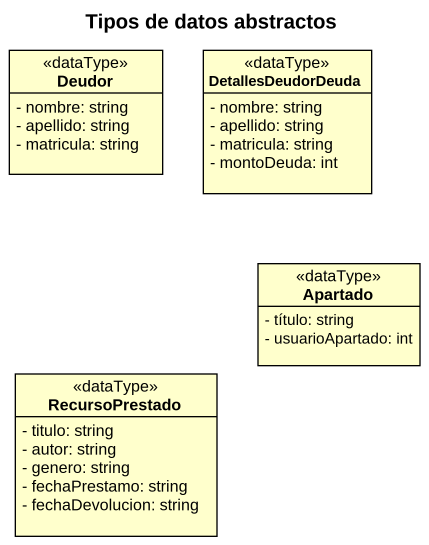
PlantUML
@startuml
title Tipos de datos abstractos
hide circle
hide empty members
skinparam classAttributeIconSize 0
class Deudor <<dataType>> {
  - nombre: string
  - apellido: string
  - matricula: string
}
class DetallesDeudorDeuda <<dataType>> {
  - nombre: string
  - apellido: string
  - matricula: string
  - montoDeuda: int
}
class Apartado <<dataType>> {
  - título: string
  - usuarioApartado: int
}
class RecursoPrestado <<dataType>> {
  - titulo: string
  - autor: string
  - genero: string
  - fechaPrestamo: string
  - fechaDevolucion: string
}
@enduml
